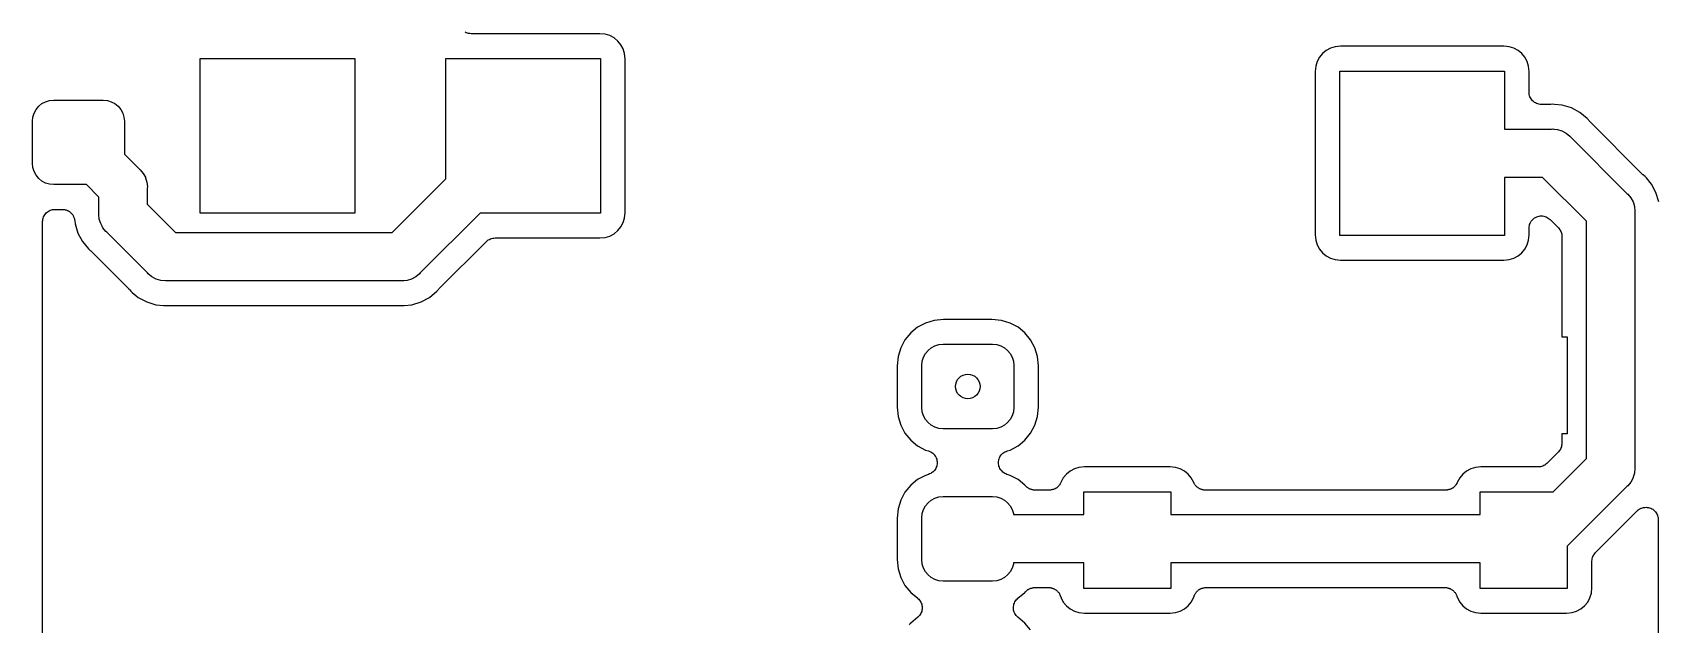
# Model space of a CAD drawing. Extents: x 150.4 to 195, y -135.4 to -96.2.
# Drawn here: x 150.53 to 167.34, y -114.17 to -108.05 of the extents above; entities that cross this region are included whole.
import ezdxf

# ---------------------------------------------------------------- set-up
doc = ezdxf.new("R2010")
doc.units = 0
doc.header["$MEASUREMENT"] = 0
doc.layers.add('BLACK', color=7, linetype='CONTINUOUS')

msp = doc.modelspace()

# ---------------------------------------------------------------- linework, layer by layer
at = {"layer": 'BLACK', "linetype": 'CONTINUOUS'}
for p, q in [((155.012, -108.054), (155.002, -108.048)), ((155.013, -108.054), (155.012, -108.054)), ((155.024, -108.058), (155.013, -108.054)), ((155.013, -108.054), (155.013, -108.054)), ((155.036, -108.061), (155.024, -108.058)), ((155.037, -108.061), (155.036, -108.061)), ((155.036, -108.061), (155.036, -108.061)), ((155.049, -108.063), (155.037, -108.061)), ((155.061, -108.064), (155.049, -108.063)), ((155.063, -108.064), (155.061, -108.064)), ((155.061, -108.064), (155.061, -108.064)), ((155.061, -108.064), (155.061, -108.064)), ((155.061, -108.064), (155.061, -108.064)), ((156.394, -108.064), (155.063, -108.064)), ((156.45, -108.07), (156.394, -108.064)), ((156.498, -108.084), (156.45, -108.07)), ((156.542, -108.108), (156.498, -108.084)), ((156.58, -108.14), (156.542, -108.108)), ((156.612, -108.178), (156.58, -108.14)), ((156.636, -108.222), (156.612, -108.178)), ((156.65, -108.27), (156.636, -108.222)), ((156.656, -108.326), (156.65, -108.27)), ((163.838, -108.308), (163.814, -108.352)), ((163.87, -108.27), (163.838, -108.308)), ((163.908, -108.238), (163.87, -108.27)), ((163.952, -108.214), (163.908, -108.238)), ((164, -108.2), (163.952, -108.214)), ((164.056, -108.194), (164, -108.2)), ((165.744, -108.194), (164.056, -108.194)), ((165.8, -108.2), (165.744, -108.194)), ((165.848, -108.214), (165.8, -108.2)), ((165.892, -108.238), (165.848, -108.214)), ((165.93, -108.27), (165.892, -108.238)), ((165.962, -108.308), (165.93, -108.27)), ((165.986, -108.352), (165.962, -108.308)), ((152.26, -109.92), (152.26, -108.32)), ((152.26, -108.32), (153.86, -108.32)), ((153.86, -108.32), (153.86, -109.92)), ((154.8, -109.566), (154.8, -108.32)), ((154.8, -108.32), (156.4, -108.32)), ((156.4, -108.32), (156.4, -109.92)), ((156.656, -109.914), (156.656, -108.326)), ((163.8, -108.4), (163.794, -108.456)), ((163.794, -108.456), (163.794, -110.144)), ((163.814, -108.352), (163.8, -108.4)), ((164.05, -110.15), (164.05, -108.45)), ((164.05, -108.45), (165.75, -108.45)), ((165.75, -108.45), (165.75, -109.05)), ((166, -108.4), (165.986, -108.352)), ((166.006, -108.456), (166, -108.4)), ((166.006, -108.669), (166.006, -108.456)), ((150.562, -108.847), (150.589, -108.814)), ((150.589, -108.814), (150.622, -108.787)), ((150.622, -108.787), (150.66, -108.767)), ((150.66, -108.767), (150.701, -108.754)), ((150.701, -108.754), (150.744, -108.75)), ((150.744, -108.75), (151.256, -108.75)), ((151.256, -108.75), (151.299, -108.754)), ((151.299, -108.754), (151.34, -108.767)), ((151.34, -108.767), (151.378, -108.787)), ((151.378, -108.787), (151.411, -108.814)), ((151.411, -108.814), (151.438, -108.847)), ((166.007, -108.681), (166.006, -108.669)), ((166.008, -108.693), (166.007, -108.681)), ((166.008, -108.694), (166.008, -108.693)), ((166.008, -108.693), (166.008, -108.693)), ((166.012, -108.705), (166.008, -108.694)), ((166.015, -108.717), (166.012, -108.705)), ((166.021, -108.728), (166.015, -108.717)), ((166.015, -108.717), (166.015, -108.717)), ((166.015, -108.717), (166.015, -108.717)), ((166.027, -108.739), (166.021, -108.728)), ((166.035, -108.749), (166.027, -108.739)), ((166.027, -108.739), (166.027, -108.739)), ((166.027, -108.739), (166.027, -108.739)), ((166.042, -108.758), (166.035, -108.749)), ((166.043, -108.758), (166.042, -108.758)), ((166.042, -108.758), (166.042, -108.758)), ((166.052, -108.766), (166.043, -108.758)), ((166.061, -108.774), (166.052, -108.766)), ((166.062, -108.774), (166.061, -108.774)), ((166.061, -108.774), (166.061, -108.774)), ((166.072, -108.78), (166.062, -108.774)), ((166.083, -108.786), (166.072, -108.78)), ((166.084, -108.786), (166.083, -108.786)), ((166.083, -108.786), (166.083, -108.786)), ((166.095, -108.79), (166.084, -108.786)), ((166.106, -108.793), (166.095, -108.79)), ((166.107, -108.793), (166.106, -108.793)), ((166.119, -108.795), (166.107, -108.793)), ((166.107, -108.793), (166.107, -108.793)), ((166.131, -108.796), (166.119, -108.795)), ((166.132, -108.796), (166.131, -108.796)), ((166.133, -108.796), (166.132, -108.796)), ((166.132, -108.796), (166.132, -108.796)), ((166.132, -108.796), (166.132, -108.796)), ((166.219, -108.796), (166.133, -108.796)), ((166.224, -108.795), (166.219, -108.796)), ((166.23, -108.796), (166.224, -108.795)), ((166.231, -108.795), (166.23, -108.796)), ((166.25, -108.794), (166.231, -108.795)), ((166.269, -108.795), (166.25, -108.794)), ((166.349, -108.803), (166.269, -108.795)), ((166.269, -108.795), (166.269, -108.795)), ((166.444, -108.832), (166.349, -108.803)), ((150.525, -108.969), (150.529, -108.926)), ((150.525, -109.406), (150.525, -108.969)), ((150.529, -108.926), (150.542, -108.885)), ((150.542, -108.885), (150.562, -108.847)), ((151.438, -108.847), (151.458, -108.885)), ((151.458, -108.885), (151.471, -108.926)), ((151.471, -108.926), (151.475, -108.969)), ((151.475, -108.969), (151.475, -109.309)), ((166.531, -108.879), (166.444, -108.832)), ((166.608, -108.942), (166.531, -108.879)), ((166.62, -108.956), (166.608, -108.942)), ((166.624, -108.96), (166.62, -108.956)), ((166.627, -108.964), (166.624, -108.96)), ((166.628, -108.966), (166.627, -108.964)), ((167.184, -109.522), (166.628, -108.966)), ((165.75, -109.05), (166.238, -109.05)), ((166.238, -109.05), (166.25, -109.049)), ((166.25, -109.049), (166.262, -109.05)), ((166.262, -109.05), (166.299, -109.054)), ((166.299, -109.054), (166.346, -109.068)), ((166.346, -109.068), (166.39, -109.091)), ((166.39, -109.091), (166.428, -109.122)), ((166.428, -109.122), (166.435, -109.132)), ((166.435, -109.132), (167.018, -109.715)), ((151.475, -109.309), (151.63, -109.464)), ((150.529, -109.449), (150.525, -109.406)), ((150.542, -109.49), (150.529, -109.449)), ((150.562, -109.528), (150.542, -109.49)), ((151.63, -109.464), (151.639, -109.471)), ((151.639, -109.471), (151.67, -109.51)), ((150.589, -109.561), (150.562, -109.528)), ((150.622, -109.588), (150.589, -109.561)), ((150.66, -109.608), (150.622, -109.588)), ((150.701, -109.621), (150.66, -109.608)), ((150.744, -109.625), (150.701, -109.621)), ((151.084, -109.625), (150.744, -109.625)), ((151.212, -109.753), (151.084, -109.625)), ((151.67, -109.51), (151.692, -109.549)), ((151.692, -109.549), (151.694, -109.553)), ((151.694, -109.553), (151.708, -109.6)), ((151.708, -109.6), (151.713, -109.649)), ((151.713, -109.649), (151.712, -109.661)), ((151.712, -109.661), (151.712, -109.828)), ((154.246, -110.12), (154.8, -109.566)), ((166.146, -109.55), (165.75, -109.55)), ((165.75, -109.55), (165.75, -110.15)), ((166.6, -110.004), (166.146, -109.55)), ((167.189, -109.525), (167.184, -109.522)), ((167.192, -109.529), (167.189, -109.525)), ((167.194, -109.53), (167.192, -109.529)), ((167.208, -109.542), (167.194, -109.53)), ((167.22, -109.556), (167.208, -109.542)), ((167.271, -109.619), (167.22, -109.556)), ((167.22, -109.556), (167.22, -109.556)), ((167.318, -109.706), (167.271, -109.619)), ((151.212, -109.919), (151.212, -109.753)), ((151.712, -109.828), (152.004, -110.12)), ((167.018, -109.715), (167.028, -109.722)), ((167.028, -109.722), (167.059, -109.76)), ((167.059, -109.76), (167.082, -109.804)), ((167.082, -109.804), (167.085, -109.813)), ((167.085, -109.813), (167.096, -109.851)), ((167.347, -109.801), (167.318, -109.706)), ((150.629, -110.006), (150.63, -109.994)), ((150.63, -109.994), (150.632, -109.982)), ((150.632, -109.981), (150.635, -109.97)), ((150.632, -109.982), (150.632, -109.981)), ((150.632, -109.982), (150.632, -109.982)), ((150.635, -109.97), (150.639, -109.959)), ((150.639, -109.958), (150.645, -109.947)), ((150.639, -109.959), (150.639, -109.958)), ((150.639, -109.958), (150.639, -109.958)), ((150.645, -109.947), (150.651, -109.937)), ((150.651, -109.936), (150.659, -109.927)), ((150.651, -109.937), (150.651, -109.936)), ((150.651, -109.936), (150.651, -109.936)), ((150.659, -109.927), (150.667, -109.918)), ((150.667, -109.917), (150.676, -109.91)), ((150.667, -109.918), (150.667, -109.917)), ((150.667, -109.917), (150.667, -109.917)), ((150.676, -109.91), (150.686, -109.902)), ((150.686, -109.902), (150.697, -109.896)), ((150.686, -109.902), (150.686, -109.902)), ((150.686, -109.902), (150.686, -109.902)), ((150.697, -109.896), (150.708, -109.89)), ((150.708, -109.89), (150.72, -109.887)), ((150.708, -109.89), (150.708, -109.89)), ((150.708, -109.89), (150.708, -109.89)), ((150.72, -109.887), (150.731, -109.883)), ((150.731, -109.883), (150.732, -109.883)), ((150.732, -109.883), (150.744, -109.882)), ((150.732, -109.883), (150.732, -109.883)), ((150.744, -109.882), (150.756, -109.881)), ((150.756, -109.881), (150.835, -109.881)), ((150.835, -109.881), (150.837, -109.881)), ((150.837, -109.881), (150.843, -109.881)), ((150.843, -109.881), (150.848, -109.882)), ((150.848, -109.882), (150.855, -109.883)), ((150.855, -109.883), (150.861, -109.884)), ((150.861, -109.884), (150.867, -109.885)), ((150.867, -109.885), (150.873, -109.887)), ((150.873, -109.887), (150.879, -109.889)), ((150.879, -109.889), (150.885, -109.891)), ((150.885, -109.891), (150.89, -109.894)), ((150.89, -109.894), (150.895, -109.896)), ((150.895, -109.896), (150.901, -109.9)), ((150.901, -109.9), (150.907, -109.903)), ((150.907, -109.903), (150.911, -109.907)), ((150.911, -109.907), (150.916, -109.91)), ((150.916, -109.91), (150.921, -109.915)), ((150.921, -109.915), (150.926, -109.919)), ((150.926, -109.919), (150.929, -109.923)), ((150.929, -109.923), (150.933, -109.928)), ((150.933, -109.928), (150.937, -109.933)), ((150.937, -109.933), (150.941, -109.938)), ((150.941, -109.938), (150.944, -109.943)), ((150.944, -109.943), (150.947, -109.948)), ((150.947, -109.948), (150.95, -109.954)), ((150.95, -109.954), (150.953, -109.96)), ((150.953, -109.96), (150.954, -109.966)), ((150.954, -109.966), (150.957, -109.971)), ((150.957, -109.971), (150.958, -109.978)), ((150.958, -109.978), (150.96, -109.984)), ((150.96, -109.984), (150.96, -109.99)), ((150.96, -109.99), (150.961, -109.995)), ((150.961, -109.995), (150.965, -110.03)), ((151.21, -109.932), (151.212, -109.919)), ((151.215, -109.981), (151.21, -109.932)), ((151.23, -110.028), (151.215, -109.981)), ((153.86, -109.92), (152.26, -109.92)), ((155.154, -109.92), (154.535, -110.538)), ((156.4, -109.92), (155.154, -109.92)), ((156.636, -110.018), (156.65, -109.97)), ((156.65, -109.97), (156.656, -109.914)), ((166.028, -110.003), (166.036, -109.994)), ((166.036, -109.994), (166.044, -109.985)), ((166.044, -109.984), (166.053, -109.977)), ((166.044, -109.985), (166.044, -109.984)), ((166.044, -109.985), (166.044, -109.985)), ((166.053, -109.977), (166.063, -109.969)), ((166.063, -109.969), (166.074, -109.963)), ((166.063, -109.969), (166.063, -109.969)), ((166.063, -109.969), (166.063, -109.969)), ((166.074, -109.963), (166.085, -109.958)), ((166.085, -109.957), (166.097, -109.954)), ((166.085, -109.958), (166.085, -109.957)), ((166.085, -109.958), (166.085, -109.958)), ((166.097, -109.954), (166.109, -109.951)), ((166.109, -109.95), (166.121, -109.949)), ((166.109, -109.951), (166.109, -109.95)), ((166.109, -109.951), (166.109, -109.951)), ((166.121, -109.949), (166.133, -109.948)), ((166.133, -109.948), (166.134, -109.948)), ((166.134, -109.948), (166.134, -109.948)), ((166.134, -109.948), (166.146, -109.949)), ((166.146, -109.949), (166.158, -109.951)), ((166.158, -109.951), (166.158, -109.951)), ((166.158, -109.951), (166.158, -109.951)), ((166.158, -109.951), (166.17, -109.954)), ((166.17, -109.954), (166.182, -109.958)), ((166.182, -109.958), (166.182, -109.958)), ((166.182, -109.958), (166.182, -109.958)), ((166.182, -109.958), (166.193, -109.964)), ((166.193, -109.964), (166.203, -109.97)), ((166.203, -109.97), (166.204, -109.97)), ((166.204, -109.97), (166.204, -109.97)), ((166.204, -109.97), (166.213, -109.978)), ((166.213, -109.978), (166.223, -109.985)), ((166.223, -109.985), (166.309, -110.072)), ((167.096, -109.851), (167.101, -109.9)), ((167.101, -109.9), (167.1, -109.912)), ((167.1, -109.912), (167.1, -112.548)), ((150.629, -110.007), (150.629, -110.006)), ((150.629, -110.008), (150.629, -110.007)), ((150.629, -110.007), (150.629, -110.007)), ((150.629, -110.007), (150.629, -110.007)), ((150.629, -125.22), (150.629, -110.008)), ((150.965, -110.03), (150.994, -110.125)), ((150.994, -110.125), (151.041, -110.213)), ((151.244, -110.055), (151.23, -110.028)), ((151.253, -110.071), (151.244, -110.055)), ((151.284, -110.109), (151.253, -110.071)), ((151.294, -110.117), (151.284, -110.109)), ((151.715, -110.538), (151.294, -110.117)), ((152.004, -110.12), (154.246, -110.12)), ((156.45, -110.17), (156.498, -110.156)), ((156.498, -110.156), (156.542, -110.132)), ((156.542, -110.132), (156.58, -110.1)), ((156.58, -110.1), (156.612, -110.062)), ((156.612, -110.062), (156.636, -110.018)), ((163.794, -110.144), (163.8, -110.2)), ((165.75, -110.15), (164.05, -110.15)), ((166, -110.2), (166.006, -110.144)), ((166.006, -110.073), (166.007, -110.061)), ((166.006, -110.074), (166.006, -110.073)), ((166.006, -110.075), (166.006, -110.074)), ((166.006, -110.074), (166.006, -110.074)), ((166.006, -110.074), (166.006, -110.074)), ((166.006, -110.144), (166.006, -110.075)), ((166.007, -110.061), (166.009, -110.049)), ((166.009, -110.049), (166.012, -110.037)), ((166.009, -110.049), (166.009, -110.049)), ((166.009, -110.049), (166.009, -110.049)), ((166.012, -110.037), (166.016, -110.026)), ((166.016, -110.025), (166.022, -110.015)), ((166.016, -110.026), (166.016, -110.025)), ((166.016, -110.025), (166.016, -110.025)), ((166.022, -110.015), (166.028, -110.004)), ((166.028, -110.004), (166.028, -110.003)), ((166.028, -110.004), (166.028, -110.004)), ((166.309, -110.072), (166.309, -110.072)), ((166.309, -110.072), (166.309, -110.072)), ((166.309, -110.072), (166.309, -110.072)), ((166.309, -110.072), (166.31, -110.073)), ((166.31, -110.073), (166.317, -110.082)), ((166.317, -110.082), (166.325, -110.091)), ((166.325, -110.091), (166.325, -110.092)), ((166.325, -110.092), (166.326, -110.092)), ((166.326, -110.092), (166.331, -110.103)), ((166.331, -110.103), (166.336, -110.113)), ((166.336, -110.113), (166.337, -110.114)), ((166.337, -110.114), (166.337, -110.114)), ((166.337, -110.114), (166.34, -110.125)), ((166.34, -110.125), (166.344, -110.137)), ((166.344, -110.137), (166.344, -110.137)), ((166.344, -110.137), (166.344, -110.138)), ((166.344, -110.138), (166.345, -110.15)), ((166.345, -110.15), (166.346, -110.161)), ((166.346, -110.161), (166.346, -111.2)), ((166.6, -112.456), (166.6, -110.004)), ((151.041, -110.213), (151.104, -110.29)), ((151.104, -110.29), (151.118, -110.302)), ((151.118, -110.302), (151.119, -110.303)), ((151.119, -110.303), (151.123, -110.307)), ((151.123, -110.307), (151.127, -110.31)), ((151.127, -110.31), (151.522, -110.704)), ((154.728, -110.704), (155.22, -110.213)), ((155.22, -110.213), (155.221, -110.212)), ((155.22, -110.213), (155.22, -110.213)), ((155.22, -110.213), (155.22, -110.213)), ((155.22, -110.213), (155.22, -110.213)), ((155.221, -110.212), (155.23, -110.204)), ((155.23, -110.204), (155.239, -110.197)), ((155.239, -110.197), (155.24, -110.197)), ((155.24, -110.196), (155.251, -110.191)), ((155.24, -110.197), (155.24, -110.196)), ((155.251, -110.191), (155.261, -110.185)), ((155.261, -110.185), (155.262, -110.185)), ((155.262, -110.185), (155.274, -110.182)), ((155.262, -110.185), (155.262, -110.185)), ((155.274, -110.182), (155.285, -110.178)), ((155.285, -110.178), (155.286, -110.178)), ((155.286, -110.178), (155.298, -110.177)), ((155.286, -110.178), (155.286, -110.178)), ((155.298, -110.177), (155.31, -110.176)), ((155.31, -110.176), (156.394, -110.176)), ((156.394, -110.176), (156.45, -110.17)), ((163.8, -110.2), (163.814, -110.248)), ((163.814, -110.248), (163.838, -110.292)), ((163.838, -110.292), (163.87, -110.33)), ((163.87, -110.33), (163.908, -110.362)), ((165.892, -110.362), (165.93, -110.33)), ((165.93, -110.33), (165.962, -110.292)), ((165.962, -110.292), (165.986, -110.248)), ((165.986, -110.248), (166, -110.2)), ((163.908, -110.362), (163.952, -110.386)), ((163.952, -110.386), (164, -110.4)), ((164, -110.4), (164.056, -110.406)), ((164.056, -110.406), (165.744, -110.406)), ((165.744, -110.406), (165.8, -110.4)), ((165.8, -110.4), (165.848, -110.386)), ((165.848, -110.386), (165.892, -110.362)), ((151.722, -110.548), (151.715, -110.538)), ((151.76, -110.579), (151.722, -110.548)), ((151.797, -110.598), (151.76, -110.579)), ((151.804, -110.602), (151.797, -110.598)), ((151.851, -110.616), (151.804, -110.602)), ((151.9, -110.621), (151.851, -110.616)), ((151.912, -110.62), (151.9, -110.621)), ((154.338, -110.62), (151.912, -110.62)), ((154.35, -110.621), (154.338, -110.62)), ((154.365, -110.62), (154.35, -110.621)), ((154.399, -110.616), (154.365, -110.62)), ((154.446, -110.602), (154.399, -110.616)), ((154.49, -110.579), (154.446, -110.602)), ((154.528, -110.548), (154.49, -110.579)), ((154.535, -110.538), (154.528, -110.548)), ((151.522, -110.704), (151.523, -110.706)), ((151.523, -110.706), (151.526, -110.71)), ((151.526, -110.71), (151.53, -110.714)), ((151.53, -110.714), (151.542, -110.728)), ((151.542, -110.728), (151.556, -110.74)), ((151.556, -110.74), (151.556, -110.74)), ((151.556, -110.74), (151.593, -110.77)), ((151.593, -110.77), (151.593, -110.77)), ((151.593, -110.77), (151.619, -110.791)), ((151.619, -110.791), (151.706, -110.838)), ((151.706, -110.838), (151.801, -110.867)), ((154.449, -110.867), (154.544, -110.838)), ((154.544, -110.838), (154.631, -110.791)), ((154.631, -110.791), (154.708, -110.728)), ((154.708, -110.728), (154.72, -110.714)), ((154.72, -110.714), (154.721, -110.712)), ((154.721, -110.712), (154.725, -110.709)), ((154.725, -110.709), (154.728, -110.704)), ((151.801, -110.867), (151.881, -110.875)), ((151.881, -110.875), (151.881, -110.875)), ((151.881, -110.875), (151.9, -110.876)), ((151.9, -110.876), (151.919, -110.875)), ((151.919, -110.875), (151.92, -110.874)), ((151.92, -110.874), (151.926, -110.875)), ((151.926, -110.875), (151.931, -110.874)), ((151.931, -110.874), (154.319, -110.874)), ((154.319, -110.874), (154.321, -110.874)), ((154.321, -110.874), (154.326, -110.875)), ((154.326, -110.875), (154.331, -110.875)), ((154.331, -110.875), (154.35, -110.876)), ((154.35, -110.876), (154.369, -110.875)), ((154.369, -110.875), (154.449, -110.867)), ((154.369, -110.875), (154.369, -110.875)), ((159.609, -111.159), (159.55, -111.23)), ((159.68, -111.1), (159.609, -111.159)), ((159.762, -111.056), (159.68, -111.1)), ((159.851, -111.029), (159.762, -111.056)), ((159.95, -111.019), (159.851, -111.029)), ((160.45, -111.019), (159.95, -111.019)), ((160.549, -111.029), (160.45, -111.019)), ((160.638, -111.056), (160.549, -111.029)), ((160.72, -111.1), (160.638, -111.056)), ((160.791, -111.159), (160.72, -111.1)), ((160.85, -111.23), (160.791, -111.159)), ((159.506, -111.312), (159.479, -111.401)), ((159.55, -111.23), (159.506, -111.312)), ((159.762, -111.372), (159.789, -111.339)), ((159.789, -111.339), (159.822, -111.312)), ((159.822, -111.312), (159.86, -111.292)), ((159.86, -111.292), (159.901, -111.279)), ((159.901, -111.279), (159.944, -111.275)), ((159.944, -111.275), (160.456, -111.275)), ((160.456, -111.275), (160.499, -111.279)), ((160.499, -111.279), (160.54, -111.292)), ((160.54, -111.292), (160.578, -111.312)), ((160.578, -111.312), (160.611, -111.339)), ((160.611, -111.339), (160.638, -111.372)), ((160.894, -111.312), (160.85, -111.23)), ((160.921, -111.401), (160.894, -111.312)), ((166.346, -111.2), (166.4, -111.2)), ((166.4, -111.2), (166.4, -112.2)), ((159.479, -111.401), (159.469, -111.5)), ((159.469, -111.5), (159.469, -111.925)), ((159.725, -111.494), (159.729, -111.451)), ((159.725, -111.931), (159.725, -111.494)), ((159.729, -111.451), (159.742, -111.41)), ((159.742, -111.41), (159.762, -111.372)), ((160.638, -111.372), (160.658, -111.41)), ((160.658, -111.41), (160.671, -111.451)), ((160.671, -111.451), (160.675, -111.494)), ((160.675, -111.494), (160.675, -111.931)), ((160.931, -111.5), (160.921, -111.401)), ((160.931, -111.925), (160.931, -111.5)), ((159.469, -111.925), (159.479, -112.024)), ((159.729, -111.974), (159.725, -111.931)), ((159.742, -112.015), (159.729, -111.974)), ((159.762, -112.053), (159.742, -112.015)), ((160.658, -112.015), (160.638, -112.053)), ((160.671, -111.974), (160.658, -112.015)), ((160.675, -111.931), (160.671, -111.974)), ((160.921, -112.024), (160.931, -111.925)), ((159.479, -112.024), (159.506, -112.113)), ((159.506, -112.113), (159.55, -112.195)), ((159.789, -112.086), (159.762, -112.053)), ((159.822, -112.113), (159.789, -112.086)), ((159.86, -112.133), (159.822, -112.113)), ((159.901, -112.146), (159.86, -112.133)), ((159.944, -112.15), (159.901, -112.146)), ((160.456, -112.15), (159.944, -112.15)), ((160.499, -112.146), (160.456, -112.15)), ((160.54, -112.133), (160.499, -112.146)), ((160.578, -112.113), (160.54, -112.133)), ((160.611, -112.086), (160.578, -112.113)), ((160.638, -112.053), (160.611, -112.086)), ((160.85, -112.195), (160.894, -112.113)), ((160.894, -112.113), (160.921, -112.024)), ((159.55, -112.195), (159.609, -112.266)), ((159.609, -112.266), (159.68, -112.325)), ((159.68, -112.325), (159.762, -112.369)), ((160.638, -112.369), (160.72, -112.325)), ((160.72, -112.325), (160.791, -112.266)), ((160.791, -112.266), (160.85, -112.195)), ((166.336, -112.349), (166.33, -112.359)), ((166.34, -112.336), (166.336, -112.347)), ((166.336, -112.347), (166.336, -112.348)), ((166.336, -112.348), (166.336, -112.349)), ((166.343, -112.325), (166.34, -112.336)), ((166.345, -112.312), (166.343, -112.324)), ((166.343, -112.324), (166.343, -112.324)), ((166.343, -112.324), (166.343, -112.325)), ((166.346, -112.3), (166.345, -112.312)), ((166.4, -112.2), (166.346, -112.2)), ((166.346, -112.2), (166.346, -112.299)), ((166.346, -112.299), (166.346, -112.299)), ((166.346, -112.299), (166.346, -112.299)), ((166.346, -112.299), (166.346, -112.299)), ((166.346, -112.299), (166.346, -112.3)), ((159.762, -112.369), (159.793, -112.378)), ((159.793, -112.378), (159.794, -112.379)), ((159.794, -112.379), (159.794, -112.379)), ((159.794, -112.379), (159.794, -112.379)), ((159.794, -112.379), (159.795, -112.379)), ((159.795, -112.379), (159.806, -112.384)), ((159.806, -112.384), (159.817, -112.389)), ((159.817, -112.389), (159.817, -112.389)), ((159.817, -112.389), (159.818, -112.389)), ((159.818, -112.389), (159.828, -112.396)), ((159.828, -112.396), (159.838, -112.403)), ((159.838, -112.403), (159.838, -112.403)), ((159.838, -112.403), (159.838, -112.403)), ((159.838, -112.403), (159.847, -112.412)), ((159.847, -112.412), (159.855, -112.42)), ((159.855, -112.42), (159.855, -112.42)), ((159.855, -112.42), (159.855, -112.421)), ((159.855, -112.421), (159.862, -112.431)), ((159.862, -112.431), (159.869, -112.441)), ((159.869, -112.441), (159.869, -112.441)), ((159.869, -112.441), (159.869, -112.441)), ((159.869, -112.441), (159.873, -112.453)), ((159.873, -112.453), (159.878, -112.464)), ((159.878, -112.464), (159.878, -112.464)), ((159.878, -112.464), (159.878, -112.464)), ((159.878, -112.464), (159.88, -112.476)), ((159.88, -112.476), (159.883, -112.488)), ((159.883, -112.513), (159.88, -112.525)), ((159.883, -112.488), (159.883, -112.488)), ((159.883, -112.488), (159.883, -112.489)), ((159.883, -112.489), (159.883, -112.501)), ((159.883, -112.501), (159.883, -112.513)), ((159.883, -112.513), (159.883, -112.513)), ((159.883, -112.513), (159.883, -112.513)), ((160.517, -112.487), (160.52, -112.475)), ((160.517, -112.499), (160.517, -112.487)), ((160.517, -112.487), (160.517, -112.487)), ((160.517, -112.487), (160.517, -112.487)), ((160.517, -112.511), (160.517, -112.499)), ((160.517, -112.512), (160.517, -112.511)), ((160.52, -112.524), (160.517, -112.512)), ((160.517, -112.512), (160.517, -112.512)), ((160.52, -112.475), (160.522, -112.463)), ((160.522, -112.463), (160.522, -112.462)), ((160.522, -112.462), (160.523, -112.462)), ((160.523, -112.462), (160.527, -112.451)), ((160.527, -112.451), (160.532, -112.44)), ((160.532, -112.439), (160.539, -112.429)), ((160.532, -112.44), (160.532, -112.439)), ((160.532, -112.44), (160.532, -112.44)), ((160.539, -112.429), (160.546, -112.419)), ((160.546, -112.419), (160.555, -112.41)), ((160.546, -112.419), (160.546, -112.419)), ((160.546, -112.419), (160.546, -112.419)), ((160.555, -112.41), (160.563, -112.402)), ((160.563, -112.402), (160.564, -112.402)), ((160.564, -112.401), (160.574, -112.395)), ((160.564, -112.402), (160.564, -112.401)), ((160.574, -112.395), (160.584, -112.388)), ((160.584, -112.388), (160.596, -112.383)), ((160.584, -112.388), (160.584, -112.388)), ((160.584, -112.388), (160.584, -112.388)), ((160.596, -112.383), (160.607, -112.378)), ((160.607, -112.378), (160.638, -112.369)), ((160.607, -112.378), (160.607, -112.378)), ((160.607, -112.378), (160.607, -112.378)), ((160.607, -112.378), (160.607, -112.378)), ((166.18, -112.516), (166.171, -112.523)), ((166.189, -112.508), (166.18, -112.516)), ((166.19, -112.507), (166.189, -112.508)), ((166.309, -112.388), (166.19, -112.507)), ((166.19, -112.507), (166.19, -112.507)), ((166.19, -112.507), (166.19, -112.507)), ((166.19, -112.507), (166.19, -112.507)), ((166.256, -112.8), (166.6, -112.456)), ((166.316, -112.379), (166.309, -112.388)), ((166.324, -112.37), (166.316, -112.379)), ((166.325, -112.369), (166.324, -112.37)), ((166.324, -112.37), (166.324, -112.37)), ((166.33, -112.359), (166.325, -112.369)), ((159.68, -112.675), (159.609, -112.734)), ((159.762, -112.631), (159.68, -112.675)), ((159.793, -112.622), (159.762, -112.631)), ((159.804, -112.617), (159.793, -112.622)), ((159.816, -112.612), (159.804, -112.617)), ((159.826, -112.605), (159.816, -112.612)), ((159.816, -112.612), (159.816, -112.612)), ((159.816, -112.612), (159.816, -112.612)), ((159.836, -112.599), (159.826, -112.605)), ((159.837, -112.598), (159.836, -112.598)), ((159.836, -112.598), (159.836, -112.599)), ((159.845, -112.59), (159.837, -112.598)), ((159.854, -112.581), (159.845, -112.59)), ((159.861, -112.571), (159.854, -112.581)), ((159.854, -112.581), (159.854, -112.581)), ((159.854, -112.581), (159.854, -112.581)), ((159.868, -112.561), (159.861, -112.571)), ((159.873, -112.549), (159.868, -112.56)), ((159.868, -112.56), (159.868, -112.56)), ((159.868, -112.56), (159.868, -112.561)), ((159.877, -112.538), (159.873, -112.549)), ((159.878, -112.538), (159.877, -112.538)), ((159.88, -112.525), (159.878, -112.537)), ((159.878, -112.537), (159.878, -112.538)), ((160.522, -112.536), (160.52, -112.524)), ((160.527, -112.547), (160.522, -112.536)), ((160.522, -112.536), (160.522, -112.536)), ((160.522, -112.536), (160.522, -112.536)), ((160.531, -112.559), (160.527, -112.547)), ((160.538, -112.569), (160.531, -112.559)), ((160.531, -112.559), (160.531, -112.559)), ((160.531, -112.559), (160.531, -112.559)), ((160.545, -112.579), (160.538, -112.569)), ((160.545, -112.58), (160.545, -112.579)), ((160.554, -112.588), (160.545, -112.58)), ((160.545, -112.58), (160.545, -112.58)), ((160.562, -112.597), (160.554, -112.588)), ((160.572, -112.604), (160.562, -112.597)), ((160.562, -112.597), (160.562, -112.597)), ((160.562, -112.597), (160.562, -112.597)), ((160.582, -112.611), (160.572, -112.604)), ((160.583, -112.611), (160.582, -112.611)), ((160.594, -112.616), (160.583, -112.611)), ((160.583, -112.611), (160.583, -112.611)), ((160.605, -112.621), (160.594, -112.616)), ((160.606, -112.621), (160.605, -112.621)), ((160.607, -112.622), (160.606, -112.621)), ((160.606, -112.621), (160.606, -112.621)), ((160.606, -112.621), (160.606, -112.621)), ((160.638, -112.631), (160.607, -112.622)), ((160.72, -112.675), (160.638, -112.631)), ((160.791, -112.734), (160.72, -112.675)), ((161.188, -112.658), (161.163, -112.705)), ((161.22, -112.62), (161.188, -112.658)), ((161.258, -112.588), (161.22, -112.62)), ((161.302, -112.564), (161.258, -112.588)), ((161.35, -112.55), (161.302, -112.564)), ((161.406, -112.544), (161.35, -112.55)), ((162.294, -112.544), (161.406, -112.544)), ((162.35, -112.55), (162.294, -112.544)), ((162.398, -112.564), (162.35, -112.55)), ((162.442, -112.588), (162.398, -112.564)), ((162.48, -112.62), (162.442, -112.588)), ((162.512, -112.658), (162.48, -112.62)), ((162.54, -112.711), (162.512, -112.658)), ((165.288, -112.658), (165.263, -112.705)), ((165.32, -112.62), (165.288, -112.658)), ((165.358, -112.588), (165.32, -112.62)), ((165.402, -112.564), (165.358, -112.588)), ((165.45, -112.55), (165.402, -112.564)), ((165.506, -112.544), (165.45, -112.55)), ((166.1, -112.544), (165.506, -112.544)), ((166.112, -112.543), (166.1, -112.544)), ((166.124, -112.542), (166.112, -112.543)), ((166.125, -112.542), (166.124, -112.542)), ((166.124, -112.542), (166.124, -112.542)), ((166.136, -112.538), (166.125, -112.542)), ((166.148, -112.535), (166.136, -112.538)), ((166.149, -112.535), (166.148, -112.535)), ((166.148, -112.535), (166.148, -112.535)), ((166.159, -112.529), (166.149, -112.535)), ((166.17, -112.524), (166.159, -112.529)), ((166.171, -112.523), (166.17, -112.523)), ((166.17, -112.523), (166.17, -112.524)), ((167.082, -112.656), (167.059, -112.7)), ((167.084, -112.65), (167.082, -112.656)), ((167.096, -112.609), (167.084, -112.65)), ((167.101, -112.56), (167.096, -112.609)), ((167.1, -112.548), (167.101, -112.56)), ((159.55, -112.805), (159.506, -112.887)), ((159.609, -112.734), (159.55, -112.805)), ((159.86, -112.867), (159.901, -112.854)), ((159.901, -112.854), (159.944, -112.85)), ((159.944, -112.85), (160.456, -112.85)), ((160.456, -112.85), (160.499, -112.854)), ((160.499, -112.854), (160.54, -112.867)), ((160.794, -112.737), (160.791, -112.734)), ((160.798, -112.741), (160.794, -112.737)), ((160.802, -112.745), (160.798, -112.741)), ((160.807, -112.75), (160.802, -112.745)), ((160.812, -112.755), (160.807, -112.75)), ((160.816, -112.758), (160.812, -112.755)), ((160.821, -112.761), (160.816, -112.758)), ((160.827, -112.765), (160.821, -112.761)), ((160.832, -112.768), (160.827, -112.765)), ((160.838, -112.771), (160.832, -112.768)), ((160.842, -112.773), (160.838, -112.771)), ((160.849, -112.775), (160.842, -112.773)), ((160.855, -112.778), (160.849, -112.775)), ((160.861, -112.779), (160.855, -112.778)), ((160.866, -112.781), (160.861, -112.779)), ((160.873, -112.781), (160.866, -112.781)), ((160.88, -112.783), (160.873, -112.781)), ((160.885, -112.783), (160.88, -112.783)), ((160.891, -112.783), (160.885, -112.783)), ((160.892, -112.783), (160.891, -112.783)), ((161.045, -112.783), (160.892, -112.783)), ((161.051, -112.783), (161.045, -112.783)), ((161.057, -112.783), (161.051, -112.783)), ((161.063, -112.782), (161.057, -112.783)), ((161.07, -112.781), (161.063, -112.782)), ((161.076, -112.779), (161.07, -112.781)), ((161.081, -112.778), (161.076, -112.779)), ((161.087, -112.776), (161.081, -112.778)), ((161.094, -112.774), (161.087, -112.776)), ((161.099, -112.771), (161.094, -112.774)), ((161.104, -112.769), (161.099, -112.771)), ((161.11, -112.765), (161.104, -112.769)), ((161.116, -112.762), (161.11, -112.765)), ((161.12, -112.759), (161.116, -112.762)), ((161.125, -112.756), (161.12, -112.759)), ((161.13, -112.751), (161.125, -112.756)), ((161.135, -112.747), (161.13, -112.751)), ((161.139, -112.742), (161.135, -112.747)), ((161.143, -112.738), (161.139, -112.742)), ((161.146, -112.733), (161.143, -112.738)), ((161.151, -112.728), (161.146, -112.733)), ((161.153, -112.723), (161.151, -112.728)), ((161.157, -112.718), (161.153, -112.723)), ((161.159, -112.712), (161.157, -112.718)), ((161.162, -112.706), (161.159, -112.712)), ((161.163, -112.705), (161.162, -112.706)), ((161.4, -113.037), (161.4, -112.8)), ((161.4, -112.8), (162.3, -112.8)), ((162.3, -112.8), (162.3, -113.037)), ((162.543, -112.716), (162.54, -112.711)), ((162.546, -112.721), (162.543, -112.716)), ((162.548, -112.726), (162.546, -112.721)), ((162.553, -112.731), (162.548, -112.726)), ((162.556, -112.737), (162.553, -112.731)), ((162.56, -112.741), (162.556, -112.737)), ((162.564, -112.745), (162.56, -112.741)), ((162.569, -112.75), (162.564, -112.745)), ((162.574, -112.754), (162.569, -112.75)), ((162.579, -112.758), (162.574, -112.754)), ((162.583, -112.761), (162.579, -112.758)), ((162.589, -112.765), (162.583, -112.761)), ((162.594, -112.768), (162.589, -112.765)), ((162.6, -112.77), (162.594, -112.768)), ((162.605, -112.773), (162.6, -112.77)), ((162.611, -112.775), (162.605, -112.773)), ((162.617, -112.778), (162.611, -112.775)), ((162.623, -112.779), (162.617, -112.778)), ((162.628, -112.781), (162.623, -112.779)), ((162.635, -112.781), (162.628, -112.781)), ((162.641, -112.783), (162.635, -112.781)), ((162.647, -112.783), (162.641, -112.783)), ((162.653, -112.783), (162.647, -112.783)), ((162.655, -112.783), (162.653, -112.783)), ((165.145, -112.783), (162.655, -112.783)), ((165.151, -112.783), (165.145, -112.783)), ((165.157, -112.783), (165.151, -112.783)), ((165.163, -112.782), (165.157, -112.783)), ((165.17, -112.781), (165.163, -112.782)), ((165.176, -112.779), (165.17, -112.781)), ((165.181, -112.778), (165.176, -112.779)), ((165.187, -112.776), (165.181, -112.778)), ((165.194, -112.774), (165.187, -112.776)), ((165.199, -112.771), (165.194, -112.774)), ((165.204, -112.769), (165.199, -112.771)), ((165.21, -112.765), (165.204, -112.769)), ((165.216, -112.762), (165.21, -112.765)), ((165.22, -112.759), (165.216, -112.762)), ((165.225, -112.756), (165.22, -112.759)), ((165.23, -112.751), (165.225, -112.756)), ((165.235, -112.747), (165.23, -112.751)), ((165.239, -112.742), (165.235, -112.747)), ((165.243, -112.738), (165.239, -112.742)), ((165.246, -112.733), (165.243, -112.738)), ((165.251, -112.728), (165.246, -112.733)), ((165.253, -112.723), (165.251, -112.728)), ((165.257, -112.718), (165.253, -112.723)), ((165.259, -112.712), (165.257, -112.718)), ((165.262, -112.706), (165.259, -112.712)), ((165.263, -112.705), (165.262, -112.706)), ((165.5, -113.037), (165.5, -112.8)), ((165.5, -112.8), (166.256, -112.8)), ((167.018, -112.745), (166.4, -113.364)), ((167.028, -112.738), (167.018, -112.745)), ((167.059, -112.7), (167.028, -112.738)), ((159.479, -112.976), (159.469, -113.075)), ((159.506, -112.887), (159.479, -112.976)), ((159.725, -113.069), (159.729, -113.026)), ((159.729, -113.026), (159.742, -112.985)), ((159.742, -112.985), (159.762, -112.947)), ((159.762, -112.947), (159.789, -112.914)), ((159.789, -112.914), (159.822, -112.887)), ((159.822, -112.887), (159.86, -112.867)), ((160.54, -112.867), (160.578, -112.887)), ((160.578, -112.887), (160.611, -112.914)), ((160.611, -112.914), (160.638, -112.947)), ((160.638, -112.947), (160.658, -112.985)), ((160.658, -112.985), (160.671, -113.026)), ((160.671, -113.026), (160.672, -113.037)), ((166.693, -113.43), (167.125, -112.998)), ((167.125, -112.998), (167.126, -112.997)), ((167.126, -112.996), (167.136, -112.989)), ((167.126, -112.997), (167.126, -112.996)), ((167.126, -112.997), (167.126, -112.997)), ((167.126, -112.997), (167.126, -112.997)), ((167.136, -112.989), (167.145, -112.981)), ((167.145, -112.981), (167.146, -112.981)), ((167.146, -112.981), (167.157, -112.975)), ((167.146, -112.981), (167.146, -112.981)), ((167.157, -112.975), (167.167, -112.97)), ((167.167, -112.97), (167.168, -112.97)), ((167.168, -112.97), (167.18, -112.966)), ((167.168, -112.97), (167.168, -112.97)), ((167.18, -112.966), (167.191, -112.963)), ((167.191, -112.963), (167.191, -112.963)), ((167.191, -112.963), (167.192, -112.963)), ((167.192, -112.963), (167.204, -112.962)), ((167.204, -112.962), (167.216, -112.96)), ((167.216, -112.96), (167.216, -112.96)), ((167.216, -112.96), (167.228, -112.962)), ((167.216, -112.96), (167.216, -112.96)), ((167.228, -112.962), (167.24, -112.963)), ((167.24, -112.963), (167.241, -112.963)), ((167.241, -112.963), (167.241, -112.963)), ((167.241, -112.963), (167.253, -112.967)), ((167.253, -112.967), (167.264, -112.97)), ((167.264, -112.97), (167.264, -112.97)), ((167.264, -112.97), (167.265, -112.971)), ((167.265, -112.971), (167.275, -112.976)), ((167.275, -112.976), (167.286, -112.982)), ((167.286, -112.982), (167.286, -112.982)), ((167.286, -112.982), (167.286, -112.982)), ((167.286, -112.982), (167.296, -112.99)), ((167.296, -112.99), (167.305, -112.998)), ((167.305, -112.998), (167.305, -112.998)), ((167.305, -112.998), (167.305, -112.998)), ((167.305, -112.998), (167.313, -113.008)), ((167.313, -113.008), (167.321, -113.017)), ((167.321, -113.017), (167.321, -113.017)), ((167.321, -113.017), (167.321, -113.018)), ((167.321, -113.018), (167.327, -113.028)), ((159.469, -113.075), (159.469, -113.5)), ((159.725, -113.506), (159.725, -113.069)), ((160.672, -113.037), (161.4, -113.037)), ((162.3, -113.037), (165.5, -113.037)), ((167.327, -113.028), (167.332, -113.039)), ((167.332, -113.039), (167.332, -113.039)), ((167.332, -113.039), (167.333, -113.039)), ((167.333, -113.039), (167.336, -113.051)), ((167.336, -113.051), (167.339, -113.063)), ((167.339, -113.063), (167.34, -113.063)), ((167.34, -113.063), (167.34, -113.063)), ((167.34, -113.063), (167.341, -113.075)), ((167.341, -113.075), (167.342, -113.087)), ((167.342, -113.087), (167.342, -115.309)), ((159.469, -113.5), (159.479, -113.599)), ((159.729, -113.549), (159.725, -113.506)), ((166.4, -113.364), (166.4, -113.8)), ((166.656, -113.518), (166.657, -113.506)), ((166.656, -113.519), (166.656, -113.518)), ((166.656, -113.52), (166.656, -113.519)), ((166.656, -113.519), (166.656, -113.519)), ((166.656, -113.519), (166.656, -113.519)), ((166.656, -113.794), (166.656, -113.52)), ((166.657, -113.506), (166.658, -113.494)), ((166.658, -113.494), (166.659, -113.494)), ((166.659, -113.493), (166.662, -113.482)), ((166.659, -113.494), (166.659, -113.493)), ((166.662, -113.482), (166.666, -113.471)), ((166.666, -113.469), (166.672, -113.459)), ((166.666, -113.47), (166.666, -113.469)), ((166.666, -113.471), (166.666, -113.47)), ((166.672, -113.459), (166.677, -113.449)), ((166.677, -113.449), (166.678, -113.448)), ((166.678, -113.448), (166.686, -113.439)), ((166.678, -113.448), (166.678, -113.448)), ((166.686, -113.439), (166.693, -113.43)), ((159.479, -113.599), (159.506, -113.688)), ((159.506, -113.688), (159.55, -113.77)), ((159.742, -113.59), (159.729, -113.549)), ((159.762, -113.628), (159.742, -113.59)), ((159.789, -113.661), (159.762, -113.628)), ((159.822, -113.688), (159.789, -113.661)), ((159.86, -113.708), (159.822, -113.688)), ((160.578, -113.688), (160.54, -113.708)), ((160.611, -113.661), (160.578, -113.688)), ((160.638, -113.628), (160.611, -113.661)), ((160.658, -113.59), (160.638, -113.628)), ((160.671, -113.549), (160.658, -113.59)), ((160.672, -113.537), (160.671, -113.549)), ((161.4, -113.537), (160.672, -113.537)), ((161.4, -113.8), (161.4, -113.537)), ((165.5, -113.537), (162.3, -113.537)), ((162.3, -113.537), (162.3, -113.8)), ((165.5, -113.8), (165.5, -113.537)), ((159.55, -113.77), (159.609, -113.841)), ((159.609, -113.841), (159.682, -113.902)), ((159.901, -113.721), (159.86, -113.708)), ((159.944, -113.725), (159.901, -113.721)), ((160.456, -113.725), (159.944, -113.725)), ((160.499, -113.721), (160.456, -113.725)), ((160.54, -113.708), (160.499, -113.721)), ((160.718, -113.902), (160.791, -113.841)), ((160.791, -113.841), (160.794, -113.838)), ((160.794, -113.838), (160.795, -113.837)), ((160.795, -113.837), (160.799, -113.833)), ((160.799, -113.833), (160.803, -113.828)), ((160.803, -113.828), (160.808, -113.824)), ((160.808, -113.824), (160.813, -113.819)), ((160.813, -113.819), (160.818, -113.816)), ((160.818, -113.816), (160.822, -113.813)), ((160.822, -113.813), (160.828, -113.81)), ((160.828, -113.81), (160.834, -113.806)), ((160.834, -113.806), (160.839, -113.804)), ((160.839, -113.804), (160.844, -113.801)), ((160.844, -113.801), (160.851, -113.799)), ((160.851, -113.799), (160.857, -113.797)), ((160.857, -113.797), (160.862, -113.796)), ((160.862, -113.796), (160.868, -113.794)), ((160.868, -113.794), (160.875, -113.793)), ((160.875, -113.793), (160.881, -113.792)), ((160.881, -113.792), (160.887, -113.792)), ((160.887, -113.792), (160.892, -113.791)), ((160.892, -113.791), (161.038, -113.791)), ((161.038, -113.791), (161.04, -113.792)), ((161.04, -113.792), (161.045, -113.792)), ((161.045, -113.792), (161.051, -113.792)), ((161.051, -113.792), (161.058, -113.794)), ((161.058, -113.794), (161.064, -113.794)), ((161.064, -113.794), (161.07, -113.796)), ((161.07, -113.796), (161.075, -113.797)), ((161.075, -113.797), (161.081, -113.8)), ((161.081, -113.8), (161.088, -113.802)), ((161.088, -113.802), (161.093, -113.805)), ((161.093, -113.805), (161.098, -113.807)), ((161.098, -113.807), (161.104, -113.81)), ((161.104, -113.81), (161.11, -113.814)), ((161.11, -113.814), (161.114, -113.817)), ((161.114, -113.817), (161.119, -113.821)), ((161.119, -113.821), (161.123, -113.825)), ((161.123, -113.825), (161.129, -113.83)), ((161.129, -113.83), (161.132, -113.834)), ((161.132, -113.834), (161.136, -113.838)), ((161.136, -113.838), (161.14, -113.844)), ((161.14, -113.844), (161.144, -113.849)), ((161.144, -113.849), (161.147, -113.854)), ((161.147, -113.854), (161.15, -113.859)), ((161.15, -113.859), (161.152, -113.865)), ((161.152, -113.865), (161.156, -113.871)), ((162.3, -113.8), (161.4, -113.8)), ((162.545, -113.869), (162.548, -113.863)), ((162.548, -113.863), (162.551, -113.857)), ((162.551, -113.857), (162.554, -113.852)), ((162.554, -113.852), (162.557, -113.847)), ((162.557, -113.847), (162.561, -113.842)), ((162.561, -113.842), (162.565, -113.837)), ((162.565, -113.837), (162.569, -113.833)), ((162.569, -113.833), (162.573, -113.828)), ((162.573, -113.828), (162.578, -113.824)), ((162.578, -113.824), (162.583, -113.819)), ((162.583, -113.819), (162.588, -113.816)), ((162.588, -113.816), (162.592, -113.813)), ((162.592, -113.813), (162.598, -113.81)), ((162.598, -113.81), (162.604, -113.806)), ((162.604, -113.806), (162.609, -113.804)), ((162.609, -113.804), (162.614, -113.801)), ((162.614, -113.801), (162.62, -113.799)), ((162.62, -113.799), (162.626, -113.797)), ((162.626, -113.797), (162.632, -113.796)), ((162.632, -113.796), (162.638, -113.794)), ((162.638, -113.794), (162.644, -113.793)), ((162.644, -113.793), (162.651, -113.792)), ((162.651, -113.792), (162.657, -113.792)), ((162.657, -113.792), (162.662, -113.791)), ((162.662, -113.791), (165.138, -113.791)), ((165.138, -113.791), (165.14, -113.792)), ((165.14, -113.792), (165.145, -113.792)), ((165.145, -113.792), (165.151, -113.792)), ((165.151, -113.792), (165.158, -113.794)), ((165.158, -113.794), (165.164, -113.794)), ((165.164, -113.794), (165.17, -113.796)), ((165.17, -113.796), (165.175, -113.797)), ((165.175, -113.797), (165.181, -113.8)), ((165.181, -113.8), (165.188, -113.802)), ((165.188, -113.802), (165.193, -113.805)), ((165.193, -113.805), (165.198, -113.807)), ((165.198, -113.807), (165.204, -113.81)), ((165.204, -113.81), (165.21, -113.814)), ((165.21, -113.814), (165.214, -113.817)), ((165.214, -113.817), (165.219, -113.821)), ((165.219, -113.821), (165.223, -113.825)), ((165.223, -113.825), (165.229, -113.83)), ((165.229, -113.83), (165.232, -113.834)), ((165.232, -113.834), (165.236, -113.838)), ((165.236, -113.838), (165.24, -113.844)), ((165.24, -113.844), (165.244, -113.849)), ((165.244, -113.849), (165.247, -113.854)), ((165.247, -113.854), (165.25, -113.859)), ((165.25, -113.859), (165.252, -113.865)), ((165.252, -113.865), (165.256, -113.871)), ((166.4, -113.8), (165.5, -113.8)), ((166.636, -113.898), (166.65, -113.85)), ((166.65, -113.85), (166.656, -113.794)), ((159.682, -113.902), (159.683, -113.902)), ((159.683, -113.902), (159.683, -113.902)), ((159.683, -113.902), (159.683, -113.902)), ((159.683, -113.902), (159.684, -113.903)), ((159.684, -113.903), (159.692, -113.912)), ((159.692, -113.912), (159.7, -113.92)), ((159.7, -113.92), (159.701, -113.92)), ((159.701, -113.92), (159.701, -113.921)), ((159.701, -113.921), (159.707, -113.931)), ((159.707, -113.931), (159.714, -113.941)), ((159.714, -113.941), (159.714, -113.941)), ((159.714, -113.941), (159.714, -113.942)), ((159.714, -113.942), (159.719, -113.953)), ((159.719, -113.953), (159.723, -113.964)), ((159.723, -113.964), (159.723, -113.964)), ((159.723, -113.964), (159.724, -113.965)), ((159.726, -114.025), (159.723, -114.037)), ((159.724, -113.965), (159.726, -113.976)), ((159.726, -113.976), (159.728, -113.988)), ((159.728, -114.014), (159.726, -114.025)), ((159.728, -113.988), (159.728, -113.988)), ((159.728, -113.988), (159.728, -113.989)), ((159.728, -113.989), (159.728, -114.001)), ((159.728, -114.001), (159.728, -114.013)), ((159.728, -114.013), (159.728, -114.013)), ((159.728, -114.013), (159.728, -114.014)), ((160.672, -113.986), (160.675, -113.975)), ((160.672, -113.987), (160.672, -113.986)), ((160.672, -113.999), (160.672, -113.987)), ((160.672, -113.987), (160.672, -113.987)), ((160.672, -114.011), (160.672, -113.999)), ((160.672, -114.012), (160.672, -114.011)), ((160.674, -114.024), (160.672, -114.012)), ((160.672, -114.012), (160.672, -114.012)), ((160.676, -114.035), (160.674, -114.024)), ((160.675, -113.975), (160.677, -113.963)), ((160.677, -114.036), (160.676, -114.035)), ((160.677, -113.962), (160.682, -113.951)), ((160.677, -113.963), (160.677, -113.962)), ((160.677, -113.962), (160.677, -113.962)), ((160.681, -114.047), (160.677, -114.036)), ((160.677, -114.036), (160.677, -114.036)), ((160.682, -113.951), (160.686, -113.94)), ((160.686, -113.94), (160.687, -113.94)), ((160.687, -113.939), (160.694, -113.929)), ((160.687, -113.94), (160.687, -113.939)), ((160.694, -113.929), (160.7, -113.919)), ((160.7, -113.919), (160.701, -113.919)), ((160.701, -113.919), (160.709, -113.91)), ((160.701, -113.919), (160.701, -113.919)), ((160.709, -113.91), (160.718, -113.902)), ((161.156, -113.871), (161.157, -113.876)), ((161.157, -113.876), (161.159, -113.882)), ((161.159, -113.882), (161.164, -113.898)), ((161.164, -113.898), (161.188, -113.942)), ((161.188, -113.942), (161.22, -113.98)), ((161.22, -113.98), (161.258, -114.012)), ((161.258, -114.012), (161.302, -114.036)), ((161.302, -114.036), (161.35, -114.05)), ((162.35, -114.05), (162.398, -114.036)), ((162.398, -114.036), (162.442, -114.012)), ((162.442, -114.012), (162.48, -113.98)), ((162.48, -113.98), (162.512, -113.942)), ((162.512, -113.942), (162.536, -113.898)), ((162.536, -113.898), (162.541, -113.882)), ((162.541, -113.88), (162.543, -113.875)), ((162.541, -113.882), (162.541, -113.88)), ((162.543, -113.875), (162.545, -113.869)), ((165.256, -113.871), (165.257, -113.876)), ((165.257, -113.876), (165.259, -113.882)), ((165.259, -113.882), (165.264, -113.898)), ((165.264, -113.898), (165.288, -113.942)), ((165.288, -113.942), (165.32, -113.98)), ((165.32, -113.98), (165.358, -114.012)), ((165.358, -114.012), (165.402, -114.036)), ((165.402, -114.036), (165.45, -114.05)), ((166.45, -114.05), (166.498, -114.036)), ((166.498, -114.036), (166.542, -114.012)), ((166.542, -114.012), (166.58, -113.98)), ((166.58, -113.98), (166.612, -113.942)), ((166.612, -113.942), (166.636, -113.898)), ((159.597, -114.172), (159.592, -114.176)), ((159.601, -114.167), (159.597, -114.172)), ((159.605, -114.163), (159.601, -114.167)), ((159.606, -114.162), (159.605, -114.163)), ((159.609, -114.159), (159.606, -114.162)), ((159.682, -114.098), (159.609, -114.159)), ((159.691, -114.09), (159.682, -114.098)), ((159.699, -114.081), (159.691, -114.09)), ((159.7, -114.081), (159.699, -114.081)), ((159.699, -114.081), (159.699, -114.081)), ((159.706, -114.071), (159.7, -114.081)), ((159.713, -114.061), (159.706, -114.071)), ((159.714, -114.06), (159.713, -114.06)), ((159.713, -114.06), (159.713, -114.061)), ((159.718, -114.049), (159.714, -114.06)), ((159.723, -114.038), (159.718, -114.049)), ((159.723, -114.037), (159.723, -114.038)), ((159.723, -114.038), (159.723, -114.038)), ((160.686, -114.058), (160.681, -114.047)), ((160.686, -114.059), (160.686, -114.058)), ((160.693, -114.069), (160.686, -114.059)), ((160.686, -114.059), (160.686, -114.059)), ((160.699, -114.079), (160.693, -114.069)), ((160.699, -114.08), (160.699, -114.079)), ((160.7, -114.08), (160.699, -114.08)), ((160.708, -114.088), (160.7, -114.08)), ((160.716, -114.097), (160.708, -114.088)), ((160.717, -114.098), (160.716, -114.097)), ((160.718, -114.098), (160.717, -114.098)), ((160.717, -114.098), (160.717, -114.098)), ((160.717, -114.098), (160.717, -114.098)), ((160.791, -114.159), (160.718, -114.098)), ((160.85, -114.23), (160.791, -114.159)), ((161.35, -114.05), (161.406, -114.056)), ((161.406, -114.056), (162.294, -114.056)), ((162.294, -114.056), (162.35, -114.05)), ((165.45, -114.05), (165.506, -114.056)), ((165.506, -114.056), (166.394, -114.056)), ((166.394, -114.056), (166.45, -114.05))]:
    msp.add_line(p, q, dxfattribs=at)
at = {"layer": 'BLACK'}
msp.add_circle((160.2, -111.712), 0.127, dxfattribs=at)

doc.saveas('drawing.dxf')
